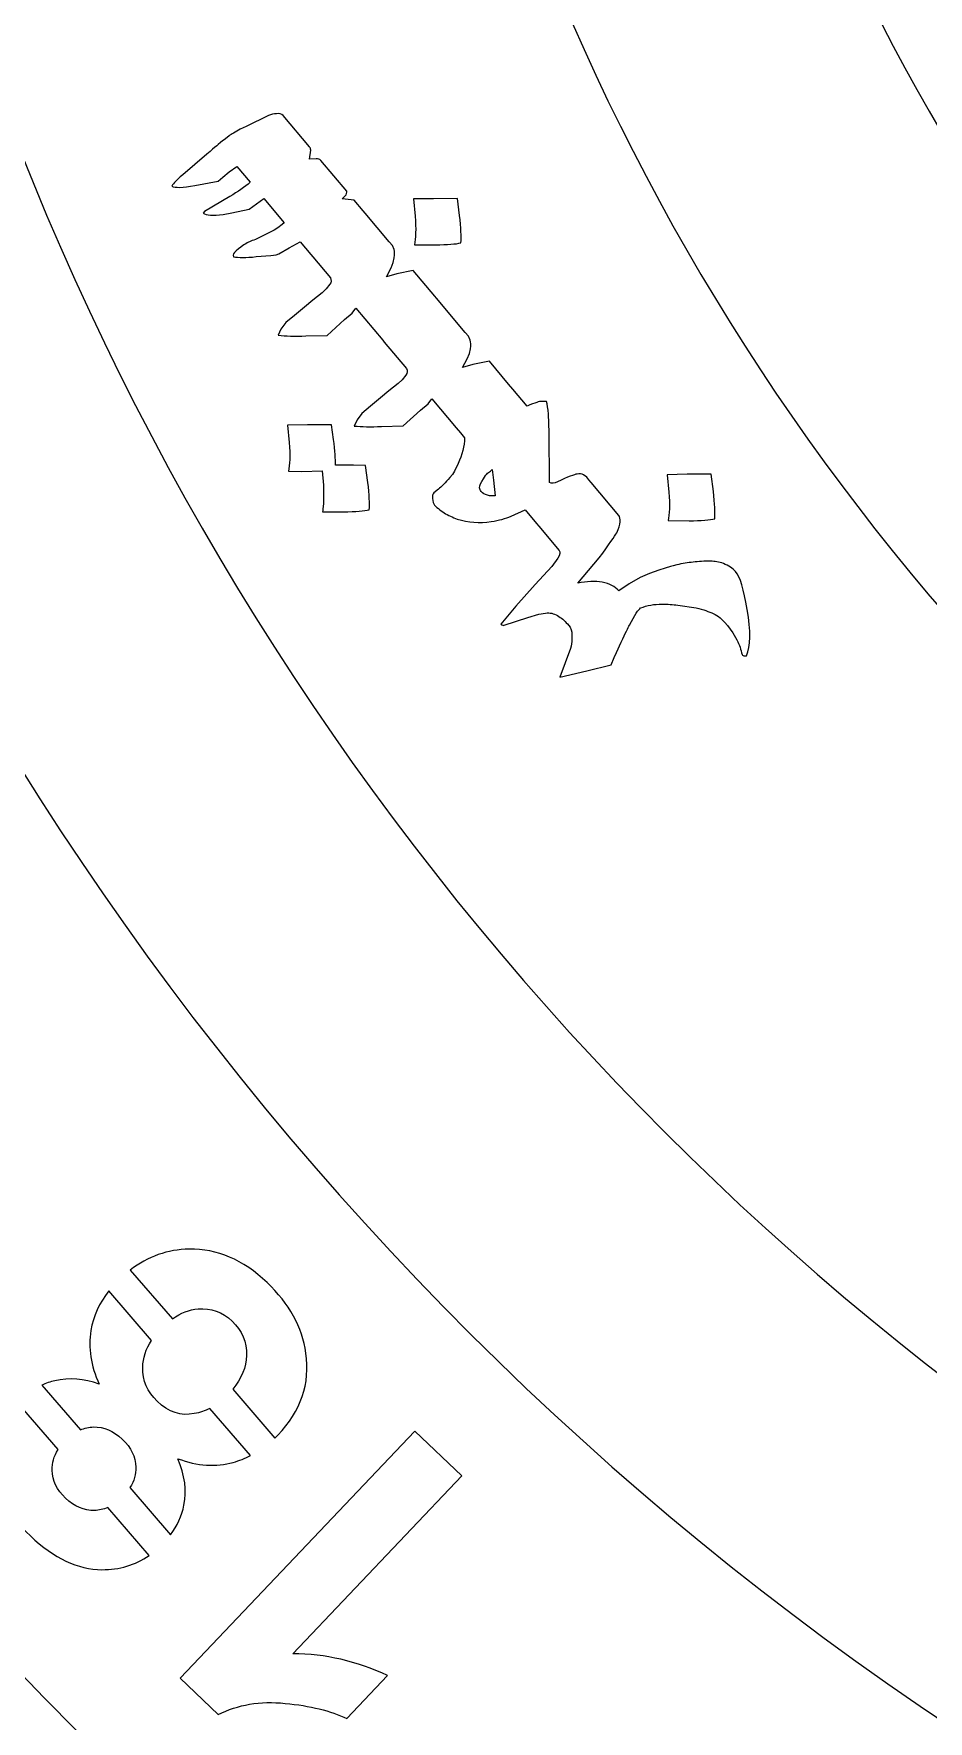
# Model space of a CAD drawing. Header units: millimetres. Extents: x -2159 to -1639, y -1602 to -453.
# Drawn here: x -1805.64 to -1784.03, y -948.27 to -907.5 of the extents above; entities that cross this region are included whole.
import ezdxf

# ---------------------------------------------------------------- set-up
doc = ezdxf.new("R2010")
doc.units = ezdxf.units.MM
doc.header["$MEASUREMENT"] = 0
doc.layers.add('Layer 1', color=7, linetype='Continuous')

msp = doc.modelspace()

# ---------------------------------------------------------------- linework, layer by layer
at = {"layer": 'Layer 1', "color": 250, "lineweight": 9}
for points, knots in [([(-1707.3702, -801.3175), (-1661.2961, -819.9329), (-1639.0364, -872.3735), (-1657.6515, -918.4475), (-1657.6515, -918.4475), (-1676.2666, -964.5215), (-1728.7073, -986.7814), (-1774.7816, -968.1663), (-1774.7816, -968.1663), (-1820.8557, -949.551), (-1843.1153, -897.1104), (-1824.5002, -851.0364), (-1824.5002, -851.0364), (-1805.8851, -804.9622), (-1753.4443, -782.7024), (-1707.3702, -801.3175)], [0, 0, 0, 0, 0.2, 0.2, 0.2, 0.2, 0.4, 0.4, 0.4, 0.4, 0.6, 0.6, 0.6, 0.6, 1, 1, 1, 1]), ([(-1712.4259, -813.8312), (-1673.2631, -829.6542), (-1654.3422, -874.2287), (-1670.1651, -913.3917), (-1670.1651, -913.3917), (-1685.988, -952.5545), (-1730.5627, -971.4753), (-1769.7257, -955.6525), (-1769.7257, -955.6525), (-1808.8886, -939.8299), (-1827.8095, -895.255), (-1811.9866, -856.0922), (-1811.9866, -856.0922), (-1796.1638, -816.9294), (-1751.5891, -798.0085), (-1712.4259, -813.8312)], [0, 0, 0, 0, 0.2, 0.2, 0.2, 0.2, 0.4, 0.4, 0.4, 0.4, 0.6, 0.6, 0.6, 0.6, 1, 1, 1, 1]), ([(-1741.0758, -815.0107), (-1702.5641, -815.0107), (-1671.3443, -846.2304), (-1671.3443, -884.742), (-1671.3443, -884.742), (-1671.3443, -923.2538), (-1702.5641, -954.4732), (-1741.0758, -954.4732), (-1741.0758, -954.4732), (-1779.5876, -954.4732), (-1810.8074, -923.2538), (-1810.8074, -884.742), (-1810.8074, -884.742), (-1810.8074, -846.2304), (-1779.5876, -815.0107), (-1741.0758, -815.0107)], [0, 0, 0, 0, 0.2, 0.2, 0.2, 0.2, 0.4, 0.4, 0.4, 0.4, 0.6, 0.6, 0.6, 0.6, 1, 1, 1, 1]), ([(-1741.0758, -828.5071), (-1710.018, -828.5071), (-1684.8408, -853.6844), (-1684.8408, -884.7422), (-1684.8408, -884.7422), (-1684.8408, -915.7998), (-1710.018, -940.9771), (-1741.0758, -940.9771), (-1741.0758, -940.9771), (-1772.1336, -940.9771), (-1797.3109, -915.7998), (-1797.3109, -884.7422), (-1797.3109, -884.7422), (-1797.3109, -853.6844), (-1772.1336, -828.5071), (-1741.0758, -828.5071)], [0, 0, 0, 0, 0.2, 0.2, 0.2, 0.2, 0.4, 0.4, 0.4, 0.4, 0.6, 0.6, 0.6, 0.6, 1, 1, 1, 1]), ([(-1741.0758, -835.2552), (-1713.745, -835.2552), (-1691.589, -857.4111), (-1691.589, -884.742), (-1691.589, -884.742), (-1691.589, -912.0728), (-1713.745, -934.2287), (-1741.0758, -934.2287), (-1741.0758, -934.2287), (-1768.4068, -934.2287), (-1790.5627, -912.0728), (-1790.5627, -884.742), (-1790.5627, -884.742), (-1790.5627, -857.4111), (-1768.4068, -835.2552), (-1741.0758, -835.2552)], [0, 0, 0, 0, 0.2, 0.2, 0.2, 0.2, 0.4, 0.4, 0.4, 0.4, 0.6, 0.6, 0.6, 0.6, 1, 1, 1, 1]), ([(-1801.1816, -910.1808), (-1801.0998, -910.1122), (-1801.0405, -910.0664), (-1801.0026, -910.0426), (-1801.0026, -910.0426), (-1801.0026, -910.0426), (-1800.9209, -909.974), (-1800.9209, -909.974), (-1800.9209, -909.974), (-1800.8905, -909.9486), (-1800.8551, -909.9268), (-1800.8133, -909.9076), (-1800.8133, -909.9076), (-1800.8133, -909.9076), (-1800.6488, -909.8095), (-1800.6488, -909.8095), (-1800.6488, -909.8095), (-1800.6488, -909.8095), (-1800.5101, -909.7469), (-1800.5101, -909.7469), (-1800.5101, -909.7469), (-1800.5101, -909.7469), (-1799.9652, -909.4828), (-1799.9652, -909.4828), (-1799.9652, -909.4828), (-1799.9041, -909.4534), (-1799.839, -909.4386), (-1799.7715, -909.4359), (-1799.7715, -909.4359), (-1799.706, -909.4286), (-1799.6531, -909.4441), (-1799.6099, -909.4814), (-1799.6099, -909.4814), (-1799.6099, -909.4814), (-1798.9765, -910.2362), (-1798.9765, -910.2362), (-1798.9765, -910.2362), (-1798.9589, -910.2572), (-1798.9491, -910.283), (-1798.9455, -910.3157), (-1798.9455, -910.3157), (-1798.9455, -910.3157), (-1798.9767, -910.5349), (-1798.9767, -910.5349), (-1798.9767, -910.5349), (-1798.9767, -910.5349), (-1798.8122, -910.5245), (-1798.8122, -910.5245), (-1798.8122, -910.5245), (-1798.7666, -910.5221), (-1798.7288, -910.5362), (-1798.7001, -910.5657), (-1798.7001, -910.5657), (-1798.7001, -910.5657), (-1798.0784, -911.3067), (-1798.0784, -911.3067), (-1798.0784, -911.3067), (-1798.0784, -911.3067), (-1798.0772, -911.3295), (-1798.0772, -911.3295), (-1798.0772, -911.3295), (-1798.0772, -911.3295), (-1798.0884, -911.3968), (-1798.0884, -911.3968), (-1798.0884, -911.3968), (-1798.0884, -911.3968), (-1798.1835, -911.4944), (-1798.1835, -911.4944), (-1798.1835, -911.4944), (-1798.1835, -911.4944), (-1797.897, -911.5228), (-1797.897, -911.5228), (-1797.897, -911.5228), (-1797.897, -911.5228), (-1797.6792, -911.7822), (-1797.6792, -911.7822), (-1797.6792, -911.7822), (-1797.6792, -911.7822), (-1797.6321, -911.8382), (-1797.6321, -911.8382), (-1797.6321, -911.8382), (-1797.6321, -911.8382), (-1797.0515, -912.5301), (-1797.0515, -912.5301), (-1797.0515, -912.5301), (-1797.0515, -912.5301), (-1796.9752, -912.6212), (-1796.9752, -912.6212), (-1796.9752, -912.6212), (-1796.9752, -912.6212), (-1796.9326, -912.7147), (-1796.9326, -912.7147), (-1796.9326, -912.7147), (-1796.9185, -912.7648), (-1796.918, -912.8319), (-1796.9308, -912.9185), (-1796.9308, -912.9185), (-1796.9308, -912.9185), (-1796.9582, -913.033), (-1796.9582, -913.033), (-1796.9582, -913.033), (-1796.9582, -913.033), (-1797.005, -913.1599), (-1797.005, -913.1599), (-1797.005, -913.1599), (-1797.005, -913.1599), (-1797.1182, -913.3764), (-1797.1182, -913.3764), (-1797.1182, -913.3764), (-1797.1182, -913.3764), (-1796.8675, -913.3073), (-1796.8675, -913.3073), (-1796.8675, -913.3073), (-1796.8675, -913.3073), (-1796.4693, -913.2241), (-1796.4693, -913.2241), (-1796.4693, -913.2241), (-1796.4693, -913.2241), (-1795.9467, -913.8471), (-1795.9467, -913.8471), (-1795.9467, -913.8471), (-1795.9467, -913.8471), (-1795.9084, -913.8926), (-1795.9084, -913.8926), (-1795.9084, -913.8926), (-1795.9084, -913.8926), (-1795.2132, -914.7212), (-1795.2132, -914.7212), (-1795.2132, -914.7212), (-1795.2132, -914.7212), (-1795.1357, -914.8133), (-1795.1357, -914.8133), (-1795.1357, -914.8133), (-1795.1357, -914.8133), (-1795.0911, -914.9093), (-1795.0911, -914.9093), (-1795.0911, -914.9093), (-1795.077, -914.9592), (-1795.0755, -915.0276), (-1795.0875, -915.1154), (-1795.0875, -915.1154), (-1795.0875, -915.1154), (-1795.1139, -915.231), (-1795.1139, -915.231), (-1795.1139, -915.231), (-1795.1139, -915.231), (-1795.1636, -915.3544), (-1795.1636, -915.3544), (-1795.1636, -915.3544), (-1795.1636, -915.3544), (-1795.2798, -915.5673), (-1795.2798, -915.5673), (-1795.2798, -915.5673), (-1795.2798, -915.5673), (-1795.0289, -915.4984), (-1795.0289, -915.4984), (-1795.0289, -915.4984), (-1795.0289, -915.4984), (-1794.6289, -915.4175), (-1794.6289, -915.4175), (-1794.6289, -915.4175), (-1794.6289, -915.4175), (-1794.168, -915.9665), (-1794.168, -915.9665), (-1794.168, -915.9665), (-1794.168, -915.9665), (-1794.0641, -916.0906), (-1794.0641, -916.0906), (-1794.0641, -916.0906), (-1794.0641, -916.0906), (-1793.7199, -916.5007), (-1793.7199, -916.5007), (-1793.7199, -916.5007), (-1793.6273, -916.4568), (-1793.5479, -916.428), (-1793.4828, -916.4131), (-1793.4828, -916.4131), (-1793.4377, -916.3934), (-1793.4011, -916.3846), (-1793.3765, -916.3877), (-1793.3765, -916.3877), (-1793.3765, -916.3877), (-1793.2522, -916.389), (-1793.2522, -916.389), (-1793.2522, -916.389), (-1793.2301, -916.4581), (-1793.2129, -916.5592), (-1793.2041, -916.693), (-1793.2041, -916.693), (-1793.2041, -916.693), (-1793.1855, -917.1376), (-1793.1855, -917.1376), (-1793.1855, -917.1376), (-1793.1855, -917.1376), (-1793.1764, -918.3445), (-1793.1764, -918.3445), (-1793.1764, -918.3445), (-1793.1281, -918.3736), (-1793.066, -918.3693), (-1792.9868, -918.3306), (-1792.9868, -918.3306), (-1792.7328, -918.2113), (-1792.5746, -918.1481), (-1792.5133, -918.1406), (-1792.5133, -918.1406), (-1792.4498, -918.1331), (-1792.3972, -918.1386), (-1792.3544, -918.1566), (-1792.3544, -918.1566), (-1792.3544, -918.1566), (-1792.2777, -918.2196), (-1792.2777, -918.2196), (-1792.2777, -918.2196), (-1792.2777, -918.2196), (-1792.2287, -918.278), (-1792.2287, -918.278), (-1792.2287, -918.278), (-1792.2287, -918.278), (-1792.1737, -918.3435), (-1792.1737, -918.3435), (-1792.1737, -918.3435), (-1792.1737, -918.3435), (-1791.505, -919.1403), (-1791.505, -919.1403), (-1791.505, -919.1403), (-1791.4472, -919.2093), (-1791.4624, -919.3476), (-1791.5512, -919.5576), (-1791.5512, -919.5576), (-1791.5986, -919.6411), (-1791.7396, -919.843), (-1791.9745, -920.1635), (-1791.9745, -920.1635), (-1791.9745, -920.1635), (-1792.4971, -920.7772), (-1792.4971, -920.7772), (-1792.4971, -920.7772), (-1792.2756, -920.7328), (-1792.0777, -920.7241), (-1791.9029, -920.7545), (-1791.9029, -920.7545), (-1791.728, -920.7849), (-1791.5955, -920.8551), (-1791.5033, -920.9649), (-1791.5033, -920.9649), (-1791.5033, -920.9649), (-1791.2555, -920.7928), (-1791.2555, -920.7928), (-1791.2555, -920.7928), (-1791.2555, -920.7928), (-1790.9886, -920.6386), (-1790.9886, -920.6386), (-1790.9886, -920.6386), (-1790.9886, -920.6386), (-1790.7638, -920.5435), (-1790.7638, -920.5435), (-1790.7638, -920.5435), (-1790.7638, -920.5435), (-1790.5382, -920.4635), (-1790.5382, -920.4635), (-1790.5382, -920.4635), (-1790.4689, -920.4415), (-1790.4008, -920.4183), (-1790.3318, -920.3962), (-1790.3318, -920.3962), (-1790.3084, -920.3883), (-1790.2308, -920.367), (-1790.1001, -920.3353), (-1790.1001, -920.3353), (-1789.9686, -920.3045), (-1789.8389, -920.2813), (-1789.7091, -920.2699), (-1789.7091, -920.2699), (-1789.5753, -920.2512), (-1789.4351, -920.245), (-1789.2882, -920.2493), (-1789.2882, -920.2493), (-1789.186, -920.2452), (-1789.0827, -920.2638), (-1788.9779, -920.3034), (-1788.9779, -920.3034), (-1788.849, -920.3524), (-1788.7495, -920.4165), (-1788.681, -920.4982), (-1788.681, -920.4982), (-1788.5751, -920.6246), (-1788.4814, -920.9282), (-1788.4002, -921.4117), (-1788.4002, -921.4117), (-1788.314, -921.9346), (-1788.3196, -922.3078), (-1788.4181, -922.5298), (-1788.4181, -922.5298), (-1788.4181, -922.5298), (-1788.4624, -922.5314), (-1788.4624, -922.5314), (-1788.4624, -922.5314), (-1788.4872, -922.5303), (-1788.5092, -922.5208), (-1788.5272, -922.504), (-1788.5272, -922.504), (-1788.5502, -922.384), (-1788.5919, -922.2656), (-1788.6508, -922.1477), (-1788.6508, -922.1477), (-1788.6508, -922.1477), (-1788.7476, -921.978), (-1788.7476, -921.978), (-1788.7476, -921.978), (-1788.7476, -921.978), (-1788.8783, -921.8009), (-1788.8783, -921.8009), (-1788.8783, -921.8009), (-1788.8783, -921.8009), (-1788.9445, -921.7291), (-1788.9445, -921.7291), (-1788.9445, -921.7291), (-1788.9445, -921.7291), (-1789.056, -921.6176), (-1789.056, -921.6176), (-1789.056, -921.6176), (-1789.1081, -921.5697), (-1789.1624, -921.5335), (-1789.2209, -921.5109), (-1789.2209, -921.5109), (-1789.3196, -921.4623), (-1789.4588, -921.4176), (-1789.6369, -921.3762), (-1789.6369, -921.3762), (-1789.6369, -921.3762), (-1790.0801, -921.306), (-1790.0801, -921.306), (-1790.0801, -921.306), (-1790.1936, -921.2916), (-1790.3217, -921.2837), (-1790.4624, -921.2822), (-1790.4624, -921.2822), (-1790.6488, -921.2834), (-1790.8204, -921.3138), (-1790.9785, -921.3768), (-1790.9785, -921.3768), (-1791.03, -921.4081), (-1791.1178, -921.5455), (-1791.243, -921.7899), (-1791.243, -921.7899), (-1791.2794, -921.8442), (-1791.3465, -921.9823), (-1791.4437, -922.2033), (-1791.4437, -922.2033), (-1791.4437, -922.2033), (-1791.56, -922.4542), (-1791.56, -922.4542), (-1791.56, -922.4542), (-1791.56, -922.4542), (-1791.6149, -922.576), (-1791.6149, -922.576), (-1791.6149, -922.576), (-1791.6149, -922.576), (-1791.6873, -922.7462), (-1791.6873, -922.7462), (-1791.6873, -922.7462), (-1791.6873, -922.7462), (-1792.2743, -922.8962), (-1792.2743, -922.8962), (-1792.2743, -922.8962), (-1792.2743, -922.8962), (-1792.9256, -923.0503), (-1792.9256, -923.0503), (-1792.9256, -923.0503), (-1792.9256, -923.0503), (-1792.6718, -922.3536), (-1792.6718, -922.3536), (-1792.6718, -922.3536), (-1792.6306, -922.2036), (-1792.6238, -922.0525), (-1792.6509, -921.904), (-1792.6509, -921.904), (-1792.6509, -921.904), (-1792.6828, -921.8373), (-1792.6828, -921.8373), (-1792.6828, -921.8373), (-1792.6828, -921.8373), (-1792.7457, -921.7625), (-1792.7457, -921.7625), (-1792.7457, -921.7625), (-1792.8142, -921.6807), (-1792.895, -921.613), (-1792.9845, -921.5607), (-1792.9845, -921.5607), (-1793.0753, -921.5073), (-1793.171, -921.4882), (-1793.2738, -921.4986), (-1793.2738, -921.4986), (-1793.2738, -921.4986), (-1793.4335, -921.529), (-1793.4335, -921.529), (-1793.4335, -921.529), (-1793.4335, -921.529), (-1793.7043, -921.605), (-1793.7043, -921.605), (-1793.7043, -921.605), (-1793.7043, -921.605), (-1794.2731, -921.7956), (-1794.2731, -921.7956), (-1794.2731, -921.7956), (-1794.293, -921.8003), (-1794.3192, -921.7905), (-1794.356, -921.7657), (-1794.356, -921.7657), (-1794.356, -921.7657), (-1793.9898, -921.331), (-1793.9898, -921.331), (-1793.9898, -921.331), (-1793.9898, -921.331), (-1793.5232, -920.8098), (-1793.5232, -920.8098), (-1793.5232, -920.8098), (-1793.5232, -920.8098), (-1793.1255, -920.3726), (-1793.1255, -920.3726), (-1793.1255, -920.3726), (-1793.1255, -920.3726), (-1792.9738, -920.1737), (-1792.9738, -920.1737), (-1792.9738, -920.1737), (-1792.9219, -920.0883), (-1792.912, -920.0263), (-1792.9455, -919.9866), (-1792.9455, -919.9866), (-1792.9455, -919.9866), (-1793.4357, -919.4024), (-1793.4357, -919.4024), (-1793.4357, -919.4024), (-1793.4357, -919.4024), (-1793.4907, -919.337), (-1793.4907, -919.337), (-1793.4907, -919.337), (-1793.4907, -919.337), (-1793.7691, -919.005), (-1793.7691, -919.005), (-1793.7691, -919.005), (-1793.7691, -919.005), (-1794.1076, -919.1617), (-1794.1076, -919.1617), (-1794.1076, -919.1617), (-1794.2402, -919.2171), (-1794.3998, -919.2596), (-1794.5876, -919.2896), (-1794.5876, -919.2896), (-1794.8694, -919.3311), (-1795.1429, -919.3115), (-1795.4052, -919.229), (-1795.4052, -919.229), (-1795.5219, -919.1874), (-1795.6287, -919.1359), (-1795.7244, -919.0765), (-1795.7244, -919.0765), (-1795.7244, -919.0765), (-1795.8251, -919.0039), (-1795.8251, -919.0039), (-1795.8251, -919.0039), (-1795.8794, -918.9677), (-1795.9226, -918.9303), (-1795.955, -918.8918), (-1795.955, -918.8918), (-1795.9863, -918.8544), (-1796.0024, -918.8021), (-1796.0051, -918.7348), (-1796.0051, -918.7348), (-1796.0125, -918.6714), (-1796.0019, -918.6247), (-1795.9714, -918.5947), (-1795.9714, -918.5947), (-1795.9714, -918.5947), (-1795.8631, -918.5102), (-1795.8631, -918.5102), (-1795.8631, -918.5102), (-1795.7883, -918.4473), (-1795.6945, -918.3527), (-1795.5847, -918.2247), (-1795.5847, -918.2247), (-1795.5847, -918.2247), (-1795.5219, -918.148), (-1795.5219, -918.148), (-1795.5219, -918.148), (-1795.5219, -918.148), (-1795.4736, -918.0677), (-1795.4736, -918.0677), (-1795.4736, -918.0677), (-1795.4736, -918.0677), (-1795.3854, -917.8881), (-1795.3854, -917.8881), (-1795.3854, -917.8881), (-1795.2856, -917.675), (-1795.2338, -917.4683), (-1795.229, -917.2652), (-1795.229, -917.2652), (-1795.229, -917.2652), (-1795.3262, -917.1495), (-1795.3262, -917.1495), (-1795.3262, -917.1495), (-1795.3262, -917.1495), (-1795.43, -917.0256), (-1795.43, -917.0256), (-1795.43, -917.0256), (-1795.43, -917.0256), (-1796.0174, -916.3257), (-1796.0174, -916.3257), (-1796.0174, -916.3257), (-1796.0174, -916.3257), (-1796.1101, -916.4453), (-1796.1101, -916.4453), (-1796.1101, -916.4453), (-1796.1101, -916.4453), (-1796.2913, -916.5974), (-1796.2913, -916.5974), (-1796.2913, -916.5974), (-1796.2913, -916.5974), (-1796.7166, -916.978), (-1796.7166, -916.978), (-1796.7166, -916.978), (-1796.7166, -916.978), (-1797.2343, -916.9924), (-1797.2343, -916.9924), (-1797.2343, -916.9924), (-1797.4973, -917.0039), (-1797.7178, -916.9998), (-1797.8959, -916.9819), (-1797.8959, -916.9819), (-1797.8959, -916.9819), (-1797.8277, -916.8332), (-1797.8277, -916.8332), (-1797.8277, -916.8332), (-1797.8277, -916.8332), (-1797.7103, -916.6768), (-1797.7103, -916.6768), (-1797.7103, -916.6768), (-1797.7103, -916.6768), (-1797.5044, -916.5041), (-1797.5044, -916.5041), (-1797.5044, -916.5041), (-1797.5044, -916.5041), (-1797.2579, -916.2974), (-1797.2579, -916.2974), (-1797.2579, -916.2974), (-1797.2579, -916.2974), (-1797.0569, -916.1286), (-1797.0569, -916.1286), (-1797.0569, -916.1286), (-1797.0569, -916.1286), (-1796.8361, -915.9552), (-1796.8361, -915.9552), (-1796.8361, -915.9552), (-1796.8361, -915.9552), (-1796.739, -915.8619), (-1796.739, -915.8619), (-1796.739, -915.8619), (-1796.739, -915.8619), (-1796.6459, -915.7499), (-1796.6459, -915.7499), (-1796.6459, -915.7499), (-1796.6097, -915.6956), (-1796.6052, -915.6442), (-1796.6321, -915.593), (-1796.6321, -915.593), (-1796.6321, -915.593), (-1797.1704, -914.9514), (-1797.1704, -914.9514), (-1797.1704, -914.9514), (-1797.1704, -914.9514), (-1797.2086, -914.906), (-1797.2086, -914.906), (-1797.2086, -914.906), (-1797.2086, -914.906), (-1797.8539, -914.137), (-1797.8539, -914.137), (-1797.8539, -914.137), (-1797.8539, -914.137), (-1797.9473, -914.2532), (-1797.9473, -914.2532), (-1797.9473, -914.2532), (-1797.9473, -914.2532), (-1798.1285, -914.4053), (-1798.1285, -914.4053), (-1798.1285, -914.4053), (-1798.1285, -914.4053), (-1798.5479, -914.793), (-1798.5479, -914.793), (-1798.5479, -914.793), (-1798.5479, -914.793), (-1799.0686, -914.8038), (-1799.0686, -914.8038), (-1799.0686, -914.8038), (-1799.3314, -914.8133), (-1799.5529, -914.808), (-1799.7321, -914.7892), (-1799.7321, -914.7892), (-1799.7321, -914.7892), (-1799.6651, -914.6413), (-1799.6651, -914.6413), (-1799.6651, -914.6413), (-1799.6651, -914.6413), (-1799.5462, -914.4839), (-1799.5462, -914.4839), (-1799.5462, -914.4839), (-1799.5462, -914.4839), (-1799.3418, -914.3122), (-1799.3418, -914.3122), (-1799.3418, -914.3122), (-1799.3418, -914.3122), (-1799.0964, -914.1063), (-1799.0964, -914.1063), (-1799.0964, -914.1063), (-1799.0964, -914.1063), (-1798.8943, -913.9368), (-1798.8943, -913.9368), (-1798.8943, -913.9368), (-1798.8943, -913.9368), (-1798.6732, -913.7632), (-1798.6732, -913.7632), (-1798.6732, -913.7632), (-1798.6732, -913.7632), (-1798.5776, -913.6709), (-1798.5776, -913.6709), (-1798.5776, -913.6709), (-1798.5776, -913.6709), (-1798.4853, -913.5578), (-1798.4853, -913.5578), (-1798.4853, -913.5578), (-1798.4482, -913.5047), (-1798.4446, -913.452), (-1798.4716, -913.4009), (-1798.4716, -913.4009), (-1798.4716, -913.4009), (-1798.8943, -912.8973), (-1798.8943, -912.8973), (-1798.8943, -912.8973), (-1798.8943, -912.8973), (-1798.9413, -912.8411), (-1798.9413, -912.8411), (-1798.9413, -912.8411), (-1798.9413, -912.8411), (-1799.2041, -912.5279), (-1799.2041, -912.5279), (-1799.2041, -912.5279), (-1799.2041, -912.5279), (-1799.4704, -912.6759), (-1799.4704, -912.6759), (-1799.4704, -912.6759), (-1799.4704, -912.6759), (-1799.7148, -912.8211), (-1799.7148, -912.8211), (-1799.7148, -912.8211), (-1799.7148, -912.8211), (-1799.7829, -912.8444), (-1799.7829, -912.8444), (-1799.7829, -912.8444), (-1799.7829, -912.8444), (-1799.9107, -912.8581), (-1799.9107, -912.8581), (-1799.9107, -912.8581), (-1799.9107, -912.8581), (-1800.2686, -912.8897), (-1800.2686, -912.8897), (-1800.2686, -912.8897), (-1800.5123, -912.9148), (-1800.6931, -912.9153), (-1800.8145, -912.8916), (-1800.8145, -912.8916), (-1800.8289, -912.8459), (-1800.8076, -912.8002), (-1800.7503, -912.7521), (-1800.7503, -912.7521), (-1800.6638, -912.6796), (-1800.5965, -912.6271), (-1800.5473, -912.5977), (-1800.5473, -912.5977), (-1800.4981, -912.5684), (-1800.4561, -912.5452), (-1800.4222, -912.5285), (-1800.4222, -912.5285), (-1800.3871, -912.5111), (-1800.3422, -912.4933), (-1800.2834, -912.4758), (-1800.2834, -912.4758), (-1800.2834, -912.4758), (-1799.8284, -912.2514), (-1799.8284, -912.2514), (-1799.8284, -912.2514), (-1799.8284, -912.2514), (-1799.7378, -912.1932), (-1799.7378, -912.1932), (-1799.7378, -912.1932), (-1799.7378, -912.1932), (-1799.6356, -912.1134), (-1799.6356, -912.1134), (-1799.6356, -912.1134), (-1799.6356, -912.1134), (-1799.5894, -912.0688), (-1799.5894, -912.0688), (-1799.5894, -912.0688), (-1799.5894, -912.0688), (-1800.0777, -911.4869), (-1800.0777, -911.4869), (-1800.0777, -911.4869), (-1800.0777, -911.4869), (-1800.4337, -911.7436), (-1800.4337, -911.7436), (-1800.4337, -911.7436), (-1800.4337, -911.7436), (-1800.8519, -911.8336), (-1800.8519, -911.8336), (-1800.8519, -911.8336), (-1800.8519, -911.8336), (-1801.0587, -911.8721), (-1801.0587, -911.8721), (-1801.0587, -911.8721), (-1801.3087, -911.9064), (-1801.47, -911.8945), (-1801.5428, -911.8361), (-1801.5428, -911.8361), (-1801.5428, -911.8361), (-1801.5114, -911.7976), (-1801.5114, -911.7976), (-1801.5114, -911.7976), (-1801.5114, -911.7976), (-1800.9005, -911.4365), (-1800.9005, -911.4365), (-1800.9005, -911.4365), (-1800.7073, -911.3202), (-1800.5424, -911.2058), (-1800.4081, -911.093), (-1800.4081, -911.093), (-1800.4081, -911.093), (-1800.7298, -910.7097), (-1800.7298, -910.7097), (-1800.7298, -910.7097), (-1800.7298, -910.7097), (-1800.9145, -910.8408), (-1800.9145, -910.8408), (-1800.9145, -910.8408), (-1800.9145, -910.8408), (-1801.0675, -910.9694), (-1801.0675, -910.9694), (-1801.0675, -910.9694), (-1801.0675, -910.9694), (-1801.1809, -911.0645), (-1801.1809, -911.0645), (-1801.1809, -911.0645), (-1801.1809, -911.0645), (-1801.7469, -911.173), (-1801.7469, -911.173), (-1801.7469, -911.173), (-1802.0417, -911.2251), (-1802.2271, -911.2294), (-1802.3023, -911.185), (-1802.3023, -911.185), (-1802.3012, -911.172), (-1802.2781, -911.1427), (-1802.2349, -911.0946), (-1802.2349, -911.0946), (-1802.1917, -911.0464), (-1802.1256, -910.985), (-1802.0369, -910.9105), (-1802.0369, -910.9105), (-1802.0369, -910.9105), (-1801.4549, -910.4103), (-1801.4549, -910.4103), (-1801.4549, -910.4103), (-1801.4549, -910.4103), (-1801.3801, -910.3474), (-1801.3801, -910.3474), (-1801.3801, -910.3474), (-1801.3801, -910.3474), (-1801.3171, -910.2946), (-1801.3171, -910.2946), (-1801.3171, -910.2946), (-1801.3171, -910.2946), (-1801.268, -910.2532), (-1801.268, -910.2532), (-1801.268, -910.2532), (-1801.268, -910.2532), (-1801.2189, -910.2122), (-1801.2189, -910.2122), (-1801.2189, -910.2122), (-1801.2189, -910.2122), (-1801.1816, -910.1808), (-1801.1816, -910.1808)], [0, 0, 0, 0, 0.0050505, 0.0050505, 0.0050505, 0.0050505, 0.010101, 0.010101, 0.010101, 0.010101, 0.0151515, 0.0151515, 0.0151515, 0.0151515, 0.020202, 0.020202, 0.020202, 0.020202, 0.0252525, 0.0252525, 0.0252525, 0.0252525, 0.030303, 0.030303, 0.030303, 0.030303, 0.0353535, 0.0353535, 0.0353535, 0.0353535, 0.040404, 0.040404, 0.040404, 0.040404, 0.0454545, 0.0454545, 0.0454545, 0.0454545, 0.0505051, 0.0505051, 0.0505051, 0.0505051, 0.0555556, 0.0555556, 0.0555556, 0.0555556, 0.0606061, 0.0606061, 0.0606061, 0.0606061, 0.0656566, 0.0656566, 0.0656566, 0.0656566, 0.0707071, 0.0707071, 0.0707071, 0.0707071, 0.0757576, 0.0757576, 0.0757576, 0.0757576, 0.0808081, 0.0808081, 0.0808081, 0.0808081, 0.0858586, 0.0858586, 0.0858586, 0.0858586, 0.0909091, 0.0909091, 0.0909091, 0.0909091, 0.0959596, 0.0959596, 0.0959596, 0.0959596, 0.1010101, 0.1010101, 0.1010101, 0.1010101, 0.1060606, 0.1060606, 0.1060606, 0.1060606, 0.1111111, 0.1111111, 0.1111111, 0.1111111, 0.1161616, 0.1161616, 0.1161616, 0.1161616, 0.1212121, 0.1212121, 0.1212121, 0.1212121, 0.1262626, 0.1262626, 0.1262626, 0.1262626, 0.1313131, 0.1313131, 0.1313131, 0.1313131, 0.1363636, 0.1363636, 0.1363636, 0.1363636, 0.1414141, 0.1414141, 0.1414141, 0.1414141, 0.1464646, 0.1464646, 0.1464646, 0.1464646, 0.1515152, 0.1515152, 0.1515152, 0.1515152, 0.1565657, 0.1565657, 0.1565657, 0.1565657, 0.1616162, 0.1616162, 0.1616162, 0.1616162, 0.1666667, 0.1666667, 0.1666667, 0.1666667, 0.1717172, 0.1717172, 0.1717172, 0.1717172, 0.1767677, 0.1767677, 0.1767677, 0.1767677, 0.1818182, 0.1818182, 0.1818182, 0.1818182, 0.1868687, 0.1868687, 0.1868687, 0.1868687, 0.1919192, 0.1919192, 0.1919192, 0.1919192, 0.1969697, 0.1969697, 0.1969697, 0.1969697, 0.2020202, 0.2020202, 0.2020202, 0.2020202, 0.2070707, 0.2070707, 0.2070707, 0.2070707, 0.2121212, 0.2121212, 0.2121212, 0.2121212, 0.2171717, 0.2171717, 0.2171717, 0.2171717, 0.2222222, 0.2222222, 0.2222222, 0.2222222, 0.2272727, 0.2272727, 0.2272727, 0.2272727, 0.2323232, 0.2323232, 0.2323232, 0.2323232, 0.2373737, 0.2373737, 0.2373737, 0.2373737, 0.2424242, 0.2424242, 0.2424242, 0.2424242, 0.2474747, 0.2474747, 0.2474747, 0.2474747, 0.2525253, 0.2525253, 0.2525253, 0.2525253, 0.2575758, 0.2575758, 0.2575758, 0.2575758, 0.2626263, 0.2626263, 0.2626263, 0.2626263, 0.2676768, 0.2676768, 0.2676768, 0.2676768, 0.2727273, 0.2727273, 0.2727273, 0.2727273, 0.2777778, 0.2777778, 0.2777778, 0.2777778, 0.2828283, 0.2828283, 0.2828283, 0.2828283, 0.2878788, 0.2878788, 0.2878788, 0.2878788, 0.2929293, 0.2929293, 0.2929293, 0.2929293, 0.2979798, 0.2979798, 0.2979798, 0.2979798, 0.3030303, 0.3030303, 0.3030303, 0.3030303, 0.3080808, 0.3080808, 0.3080808, 0.3080808, 0.3131313, 0.3131313, 0.3131313, 0.3131313, 0.3181818, 0.3181818, 0.3181818, 0.3181818, 0.3232323, 0.3232323, 0.3232323, 0.3232323, 0.3282828, 0.3282828, 0.3282828, 0.3282828, 0.3333333, 0.3333333, 0.3333333, 0.3333333, 0.3383838, 0.3383838, 0.3383838, 0.3383838, 0.3434343, 0.3434343, 0.3434343, 0.3434343, 0.3484848, 0.3484848, 0.3484848, 0.3484848, 0.3535354, 0.3535354, 0.3535354, 0.3535354, 0.3585859, 0.3585859, 0.3585859, 0.3585859, 0.3636364, 0.3636364, 0.3636364, 0.3636364, 0.3686869, 0.3686869, 0.3686869, 0.3686869, 0.3737374, 0.3737374, 0.3737374, 0.3737374, 0.3787879, 0.3787879, 0.3787879, 0.3787879, 0.3838384, 0.3838384, 0.3838384, 0.3838384, 0.3888889, 0.3888889, 0.3888889, 0.3888889, 0.3939394, 0.3939394, 0.3939394, 0.3939394, 0.3989899, 0.3989899, 0.3989899, 0.3989899, 0.4040404, 0.4040404, 0.4040404, 0.4040404, 0.4090909, 0.4090909, 0.4090909, 0.4090909, 0.4141414, 0.4141414, 0.4141414, 0.4141414, 0.4191919, 0.4191919, 0.4191919, 0.4191919, 0.4242424, 0.4242424, 0.4242424, 0.4242424, 0.4292929, 0.4292929, 0.4292929, 0.4292929, 0.4343434, 0.4343434, 0.4343434, 0.4343434, 0.4393939, 0.4393939, 0.4393939, 0.4393939, 0.4444444, 0.4444444, 0.4444444, 0.4444444, 0.4494949, 0.4494949, 0.4494949, 0.4494949, 0.4545455, 0.4545455, 0.4545455, 0.4545455, 0.459596, 0.459596, 0.459596, 0.459596, 0.4646465, 0.4646465, 0.4646465, 0.4646465, 0.469697, 0.469697, 0.469697, 0.469697, 0.4747475, 0.4747475, 0.4747475, 0.4747475, 0.479798, 0.479798, 0.479798, 0.479798, 0.4848485, 0.4848485, 0.4848485, 0.4848485, 0.489899, 0.489899, 0.489899, 0.489899, 0.4949495, 0.4949495, 0.4949495, 0.4949495, 0.5, 0.5, 0.5, 0.5, 0.5050505, 0.5050505, 0.5050505, 0.5050505, 0.510101, 0.510101, 0.510101, 0.510101, 0.5151515, 0.5151515, 0.5151515, 0.5151515, 0.520202, 0.520202, 0.520202, 0.520202, 0.5252525, 0.5252525, 0.5252525, 0.5252525, 0.530303, 0.530303, 0.530303, 0.530303, 0.5353535, 0.5353535, 0.5353535, 0.5353535, 0.540404, 0.540404, 0.540404, 0.540404, 0.5454545, 0.5454545, 0.5454545, 0.5454545, 0.5505051, 0.5505051, 0.5505051, 0.5505051, 0.5555556, 0.5555556, 0.5555556, 0.5555556, 0.5606061, 0.5606061, 0.5606061, 0.5606061, 0.5656566, 0.5656566, 0.5656566, 0.5656566, 0.5707071, 0.5707071, 0.5707071, 0.5707071, 0.5757576, 0.5757576, 0.5757576, 0.5757576, 0.5808081, 0.5808081, 0.5808081, 0.5808081, 0.5858586, 0.5858586, 0.5858586, 0.5858586, 0.5909091, 0.5909091, 0.5909091, 0.5909091, 0.5959596, 0.5959596, 0.5959596, 0.5959596, 0.6010101, 0.6010101, 0.6010101, 0.6010101, 0.6060606, 0.6060606, 0.6060606, 0.6060606, 0.6111111, 0.6111111, 0.6111111, 0.6111111, 0.6161616, 0.6161616, 0.6161616, 0.6161616, 0.6212121, 0.6212121, 0.6212121, 0.6212121, 0.6262626, 0.6262626, 0.6262626, 0.6262626, 0.6313131, 0.6313131, 0.6313131, 0.6313131, 0.6363636, 0.6363636, 0.6363636, 0.6363636, 0.6414141, 0.6414141, 0.6414141, 0.6414141, 0.6464646, 0.6464646, 0.6464646, 0.6464646, 0.6515152, 0.6515152, 0.6515152, 0.6515152, 0.6565657, 0.6565657, 0.6565657, 0.6565657, 0.6616162, 0.6616162, 0.6616162, 0.6616162, 0.6666667, 0.6666667, 0.6666667, 0.6666667, 0.6717172, 0.6717172, 0.6717172, 0.6717172, 0.6767677, 0.6767677, 0.6767677, 0.6767677, 0.6818182, 0.6818182, 0.6818182, 0.6818182, 0.6868687, 0.6868687, 0.6868687, 0.6868687, 0.6919192, 0.6919192, 0.6919192, 0.6919192, 0.6969697, 0.6969697, 0.6969697, 0.6969697, 0.7020202, 0.7020202, 0.7020202, 0.7020202, 0.7070707, 0.7070707, 0.7070707, 0.7070707, 0.7121212, 0.7121212, 0.7121212, 0.7121212, 0.7171717, 0.7171717, 0.7171717, 0.7171717, 0.7222222, 0.7222222, 0.7222222, 0.7222222, 0.7272727, 0.7272727, 0.7272727, 0.7272727, 0.7323232, 0.7323232, 0.7323232, 0.7323232, 0.7373737, 0.7373737, 0.7373737, 0.7373737, 0.7424242, 0.7424242, 0.7424242, 0.7424242, 0.7474747, 0.7474747, 0.7474747, 0.7474747, 0.7525253, 0.7525253, 0.7525253, 0.7525253, 0.7575758, 0.7575758, 0.7575758, 0.7575758, 0.7626263, 0.7626263, 0.7626263, 0.7626263, 0.7676768, 0.7676768, 0.7676768, 0.7676768, 0.7727273, 0.7727273, 0.7727273, 0.7727273, 0.7777778, 0.7777778, 0.7777778, 0.7777778, 0.7828283, 0.7828283, 0.7828283, 0.7828283, 0.7878788, 0.7878788, 0.7878788, 0.7878788, 0.7929293, 0.7929293, 0.7929293, 0.7929293, 0.7979798, 0.7979798, 0.7979798, 0.7979798, 0.8030303, 0.8030303, 0.8030303, 0.8030303, 0.8080808, 0.8080808, 0.8080808, 0.8080808, 0.8131313, 0.8131313, 0.8131313, 0.8131313, 0.8181818, 0.8181818, 0.8181818, 0.8181818, 0.8232323, 0.8232323, 0.8232323, 0.8232323, 0.8282828, 0.8282828, 0.8282828, 0.8282828, 0.8333333, 0.8333333, 0.8333333, 0.8333333, 0.8383838, 0.8383838, 0.8383838, 0.8383838, 0.8434343, 0.8434343, 0.8434343, 0.8434343, 0.8484848, 0.8484848, 0.8484848, 0.8484848, 0.8535354, 0.8535354, 0.8535354, 0.8535354, 0.8585859, 0.8585859, 0.8585859, 0.8585859, 0.8636364, 0.8636364, 0.8636364, 0.8636364, 0.8686869, 0.8686869, 0.8686869, 0.8686869, 0.8737374, 0.8737374, 0.8737374, 0.8737374, 0.8787879, 0.8787879, 0.8787879, 0.8787879, 0.8838384, 0.8838384, 0.8838384, 0.8838384, 0.8888889, 0.8888889, 0.8888889, 0.8888889, 0.8939394, 0.8939394, 0.8939394, 0.8939394, 0.8989899, 0.8989899, 0.8989899, 0.8989899, 0.9040404, 0.9040404, 0.9040404, 0.9040404, 0.9090909, 0.9090909, 0.9090909, 0.9090909, 0.9141414, 0.9141414, 0.9141414, 0.9141414, 0.9191919, 0.9191919, 0.9191919, 0.9191919, 0.9242424, 0.9242424, 0.9242424, 0.9242424, 0.9292929, 0.9292929, 0.9292929, 0.9292929, 0.9343434, 0.9343434, 0.9343434, 0.9343434, 0.9393939, 0.9393939, 0.9393939, 0.9393939, 0.9444444, 0.9444444, 0.9444444, 0.9444444, 0.9494949, 0.9494949, 0.9494949, 0.9494949, 0.9545455, 0.9545455, 0.9545455, 0.9545455, 0.959596, 0.959596, 0.959596, 0.959596, 0.9646465, 0.9646465, 0.9646465, 0.9646465, 0.969697, 0.969697, 0.969697, 0.969697, 0.9747475, 0.9747475, 0.9747475, 0.9747475, 0.979798, 0.979798, 0.979798, 0.979798, 0.9848485, 0.9848485, 0.9848485, 0.9848485, 0.989899, 0.989899, 0.989899, 0.989899, 1, 1, 1, 1]), ([(-1796.4642, -911.4954), (-1796.4642, -911.4954), (-1795.9788, -911.4903), (-1795.9788, -911.4903), (-1795.9788, -911.4903), (-1795.9788, -911.4903), (-1795.3999, -911.4825), (-1795.3999, -911.4825), (-1795.3999, -911.4825), (-1795.3999, -911.4825), (-1795.349, -911.8918), (-1795.349, -911.8918), (-1795.349, -911.8918), (-1795.3173, -912.1957), (-1795.3062, -912.4175), (-1795.3173, -912.5562), (-1795.3173, -912.5562), (-1795.4337, -912.586), (-1795.6397, -912.6017), (-1795.9386, -912.6036), (-1795.9386, -912.6036), (-1795.9386, -912.6036), (-1796.443, -912.6006), (-1796.443, -912.6006), (-1796.443, -912.6006), (-1796.4083, -912.4522), (-1796.4011, -912.2231), (-1796.4229, -911.9148), (-1796.4229, -911.9148), (-1796.4229, -911.9148), (-1796.4642, -911.4954), (-1796.4642, -911.4954)], [0, 0, 0, 0, 0.1111111, 0.1111111, 0.1111111, 0.1111111, 0.2222222, 0.2222222, 0.2222222, 0.2222222, 0.3333333, 0.3333333, 0.3333333, 0.3333333, 0.4444444, 0.4444444, 0.4444444, 0.4444444, 0.5555556, 0.5555556, 0.5555556, 0.5555556, 0.6666667, 0.6666667, 0.6666667, 0.6666667, 0.7777778, 0.7777778, 0.7777778, 0.7777778, 1, 1, 1, 1]), ([(-1799.5053, -916.9625), (-1799.5053, -916.9625), (-1799.027, -916.9514), (-1799.027, -916.9514), (-1799.027, -916.9514), (-1799.027, -916.9514), (-1798.4457, -916.9534), (-1798.4457, -916.9534), (-1798.4457, -916.9534), (-1798.4457, -916.9534), (-1798.3955, -917.3077), (-1798.3955, -917.3077), (-1798.3955, -917.3077), (-1798.3595, -917.5782), (-1798.3452, -917.7851), (-1798.3513, -917.9297), (-1798.3513, -917.9297), (-1798.3513, -917.9297), (-1797.9156, -917.9267), (-1797.9156, -917.9267), (-1797.9156, -917.9267), (-1797.9156, -917.9267), (-1797.624, -917.9326), (-1797.624, -917.9326), (-1797.624, -917.9326), (-1797.624, -917.9326), (-1797.5647, -918.3449), (-1797.5647, -918.3449), (-1797.5647, -918.3449), (-1797.5337, -918.6454), (-1797.5236, -918.864), (-1797.5334, -919.0016), (-1797.5334, -919.0016), (-1797.6489, -919.0326), (-1797.8561, -919.0514), (-1798.1553, -919.0556), (-1798.1553, -919.0556), (-1798.1553, -919.0556), (-1798.664, -919.0521), (-1798.664, -919.0521), (-1798.664, -919.0521), (-1798.6427, -918.9944), (-1798.6348, -918.7808), (-1798.6405, -918.4132), (-1798.6405, -918.4132), (-1798.6405, -918.4132), (-1798.6665, -918.0666), (-1798.6665, -918.0666), (-1798.6665, -918.0666), (-1798.6665, -918.0666), (-1799.1643, -918.0761), (-1799.1643, -918.0761), (-1799.1643, -918.0761), (-1799.1643, -918.0761), (-1799.4866, -918.0718), (-1799.4866, -918.0718), (-1799.4866, -918.0718), (-1799.4507, -917.9223), (-1799.4449, -917.6922), (-1799.4641, -917.3819), (-1799.4641, -917.3819), (-1799.4641, -917.3819), (-1799.5053, -916.9625), (-1799.5053, -916.9625)], [0, 0, 0, 0, 0.0588235, 0.0588235, 0.0588235, 0.0588235, 0.1176471, 0.1176471, 0.1176471, 0.1176471, 0.1764706, 0.1764706, 0.1764706, 0.1764706, 0.2352941, 0.2352941, 0.2352941, 0.2352941, 0.2941176, 0.2941176, 0.2941176, 0.2941176, 0.3529412, 0.3529412, 0.3529412, 0.3529412, 0.4117647, 0.4117647, 0.4117647, 0.4117647, 0.4705882, 0.4705882, 0.4705882, 0.4705882, 0.5294118, 0.5294118, 0.5294118, 0.5294118, 0.5882353, 0.5882353, 0.5882353, 0.5882353, 0.6470588, 0.6470588, 0.6470588, 0.6470588, 0.7058824, 0.7058824, 0.7058824, 0.7058824, 0.7647059, 0.7647059, 0.7647059, 0.7647059, 0.8235294, 0.8235294, 0.8235294, 0.8235294, 0.8823529, 0.8823529, 0.8823529, 0.8823529, 1, 1, 1, 1]), ([(-1794.563, -918.0305), (-1794.563, -918.0305), (-1794.6073, -918.0677), (-1794.6073, -918.0677), (-1794.6073, -918.0677), (-1794.6073, -918.0677), (-1794.6729, -918.1227), (-1794.6729, -918.1227), (-1794.6729, -918.1227), (-1794.7021, -918.1472), (-1794.72, -918.1661), (-1794.7254, -918.1787), (-1794.7254, -918.1787), (-1794.7254, -918.1787), (-1794.772, -918.2536), (-1794.772, -918.2536), (-1794.772, -918.2536), (-1794.8374, -918.3444), (-1794.8676, -918.4174), (-1794.8662, -918.476), (-1794.8662, -918.476), (-1794.8644, -918.5066), (-1794.8518, -918.5337), (-1794.8282, -918.5616), (-1794.8282, -918.5616), (-1794.7929, -918.6037), (-1794.7426, -918.635), (-1794.6792, -918.6538), (-1794.6792, -918.6538), (-1794.6137, -918.6724), (-1794.5502, -918.6769), (-1794.4874, -918.664), (-1794.4874, -918.664), (-1794.4874, -918.664), (-1794.5281, -918.2879), (-1794.5281, -918.2879), (-1794.5281, -918.2879), (-1794.5281, -918.2879), (-1794.563, -918.0305), (-1794.563, -918.0305)], [0, 0, 0, 0, 0.0909091, 0.0909091, 0.0909091, 0.0909091, 0.1818182, 0.1818182, 0.1818182, 0.1818182, 0.2727273, 0.2727273, 0.2727273, 0.2727273, 0.3636364, 0.3636364, 0.3636364, 0.3636364, 0.4545455, 0.4545455, 0.4545455, 0.4545455, 0.5454545, 0.5454545, 0.5454545, 0.5454545, 0.6363636, 0.6363636, 0.6363636, 0.6363636, 0.7272727, 0.7272727, 0.7272727, 0.7272727, 0.8181818, 0.8181818, 0.8181818, 0.8181818, 1, 1, 1, 1]), ([(-1790.3354, -918.1588), (-1790.3354, -918.1588), (-1789.8558, -918.1467), (-1789.8558, -918.1467), (-1789.8558, -918.1467), (-1789.8558, -918.1467), (-1789.2709, -918.1459), (-1789.2709, -918.1459), (-1789.2709, -918.1459), (-1789.2709, -918.1459), (-1789.2152, -918.5612), (-1789.2152, -918.5612), (-1789.2152, -918.5612), (-1789.1853, -918.8625), (-1789.1764, -919.082), (-1789.1873, -919.2206), (-1789.1873, -919.2206), (-1789.3037, -919.2507), (-1789.5087, -919.2674), (-1789.8057, -919.2717), (-1789.8057, -919.2717), (-1789.8057, -919.2717), (-1790.313, -919.2653), (-1790.313, -919.2653), (-1790.313, -919.2653), (-1790.2784, -919.1166), (-1790.2712, -918.8877), (-1790.2931, -918.5793), (-1790.2931, -918.5793), (-1790.2931, -918.5793), (-1790.3354, -918.1588), (-1790.3354, -918.1588)], [0, 0, 0, 0, 0.1111111, 0.1111111, 0.1111111, 0.1111111, 0.2222222, 0.2222222, 0.2222222, 0.2222222, 0.3333333, 0.3333333, 0.3333333, 0.3333333, 0.4444444, 0.4444444, 0.4444444, 0.4444444, 0.5555556, 0.5555556, 0.5555556, 0.5555556, 0.6666667, 0.6666667, 0.6666667, 0.6666667, 0.7777778, 0.7777778, 0.7777778, 0.7777778, 1, 1, 1, 1]), ([(-1800.8282, -940.2513), (-1800.6152, -939.9841), (-1800.5057, -939.7127), (-1800.4993, -939.4363), (-1800.4993, -939.4363), (-1800.4916, -939.1075), (-1800.6063, -938.8302), (-1800.8453, -938.6032), (-1800.8453, -938.6032), (-1801.08, -938.3802), (-1801.3547, -938.2822), (-1801.6692, -938.3064), (-1801.6692, -938.3064), (-1801.8783, -938.3225), (-1802.0853, -938.4047), (-1802.2897, -938.552), (-1802.2897, -938.552), (-1802.2897, -938.552), (-1803.3064, -937.3698), (-1803.3064, -937.3698), (-1803.3064, -937.3698), (-1802.8774, -937.0416), (-1802.4032, -936.8729), (-1801.8826, -936.8637), (-1801.8826, -936.8637), (-1801.208, -936.8505), (-1800.5814, -937.12), (-1800.0015, -937.6711), (-1800.0015, -937.6711), (-1799.4632, -938.1827), (-1799.1509, -938.7499), (-1799.0622, -939.3753), (-1799.0622, -939.3753), (-1798.9571, -940.1109), (-1799.184, -940.7727), (-1799.7389, -941.3568), (-1799.7389, -941.3568), (-1799.7633, -941.3824), (-1799.7879, -941.4072), (-1799.813, -941.4317), (-1799.813, -941.4317), (-1799.813, -941.4317), (-1800.8282, -940.2513), (-1800.8282, -940.2513)], [0, 0, 0, 0, 0.0833333, 0.0833333, 0.0833333, 0.0833333, 0.1666667, 0.1666667, 0.1666667, 0.1666667, 0.25, 0.25, 0.25, 0.25, 0.3333333, 0.3333333, 0.3333333, 0.3333333, 0.4166667, 0.4166667, 0.4166667, 0.4166667, 0.5, 0.5, 0.5, 0.5, 0.5833333, 0.5833333, 0.5833333, 0.5833333, 0.6666667, 0.6666667, 0.6666667, 0.6666667, 0.75, 0.75, 0.75, 0.75, 0.8333333, 0.8333333, 0.8333333, 0.8333333, 1, 1, 1, 1]), ([(-1802.7945, -939.0702), (-1802.9313, -939.2776), (-1803.0019, -939.4946), (-1803.0057, -939.7214), (-1803.0057, -939.7214), (-1803.011, -940.0395), (-1802.8948, -940.3127), (-1802.6561, -940.5396), (-1802.6561, -940.5396), (-1802.3785, -940.8033), (-1802.081, -940.902), (-1801.7606, -940.8386), (-1801.7606, -940.8386), (-1801.6249, -940.8111), (-1801.4988, -940.7692), (-1801.3821, -940.7125), (-1801.3821, -940.7125), (-1801.3821, -940.7125), (-1800.4011, -941.8531), (-1800.4011, -941.8531), (-1800.4011, -941.8531), (-1800.5341, -941.9201), (-1800.6736, -941.9744), (-1800.8199, -942.0161), (-1800.8199, -942.0161), (-1801.2345, -942.1346), (-1801.6812, -942.1042), (-1802.1611, -941.9266), (-1802.1611, -941.9266), (-1801.9866, -942.329), (-1801.9339, -942.702), (-1802.0087, -943.0461), (-1802.0087, -943.0461), (-1802.0641, -943.3118), (-1802.1726, -943.552), (-1802.3319, -943.7667), (-1802.3319, -943.7667), (-1802.3319, -943.7667), (-1803.3133, -942.6255), (-1803.3133, -942.6255), (-1803.3133, -942.6255), (-1803.214, -942.4656), (-1803.1659, -942.3009), (-1803.1703, -942.1315), (-1803.1703, -942.1315), (-1803.1781, -941.8826), (-1803.2875, -941.6578), (-1803.4988, -941.457), (-1803.4988, -941.457), (-1803.7141, -941.2523), (-1803.9469, -941.1545), (-1804.1973, -941.161), (-1804.1973, -941.161), (-1804.3057, -941.1637), (-1804.4109, -941.187), (-1804.5127, -941.231), (-1804.5127, -941.231), (-1804.5127, -941.231), (-1805.4443, -940.1479), (-1805.4443, -940.1479), (-1805.4443, -940.1479), (-1805.3429, -940.1033), (-1805.2372, -940.0686), (-1805.1273, -940.0438), (-1805.1273, -940.0438), (-1804.7816, -939.9647), (-1804.424, -939.9921), (-1804.0569, -940.1255), (-1804.0569, -940.1255), (-1804.2609, -939.6796), (-1804.3272, -939.2488), (-1804.2585, -938.8308), (-1804.2585, -938.8308), (-1804.1987, -938.481), (-1804.0544, -938.1626), (-1803.824, -937.8731), (-1803.824, -937.8731), (-1803.824, -937.8731), (-1802.7945, -939.0702), (-1802.7945, -939.0702)], [0, 0, 0, 0, 0.047619, 0.047619, 0.047619, 0.047619, 0.0952381, 0.0952381, 0.0952381, 0.0952381, 0.1428571, 0.1428571, 0.1428571, 0.1428571, 0.1904762, 0.1904762, 0.1904762, 0.1904762, 0.2380952, 0.2380952, 0.2380952, 0.2380952, 0.2857143, 0.2857143, 0.2857143, 0.2857143, 0.3333333, 0.3333333, 0.3333333, 0.3333333, 0.3809524, 0.3809524, 0.3809524, 0.3809524, 0.4285714, 0.4285714, 0.4285714, 0.4285714, 0.4761905, 0.4761905, 0.4761905, 0.4761905, 0.5238095, 0.5238095, 0.5238095, 0.5238095, 0.5714286, 0.5714286, 0.5714286, 0.5714286, 0.6190476, 0.6190476, 0.6190476, 0.6190476, 0.6666667, 0.6666667, 0.6666667, 0.6666667, 0.7142857, 0.7142857, 0.7142857, 0.7142857, 0.7619048, 0.7619048, 0.7619048, 0.7619048, 0.8095238, 0.8095238, 0.8095238, 0.8095238, 0.8571429, 0.8571429, 0.8571429, 0.8571429, 0.9047619, 0.9047619, 0.9047619, 0.9047619, 1, 1, 1, 1]), ([(-1805.0524, -941.7086), (-1805.1506, -941.8655), (-1805.198, -942.031), (-1805.1945, -942.2049), (-1805.1945, -942.2049), (-1805.1881, -942.4552), (-1805.0812, -942.6802), (-1804.8728, -942.8782), (-1804.8728, -942.8782), (-1804.6547, -943.0855), (-1804.4204, -943.1846), (-1804.1688, -943.1768), (-1804.1688, -943.1768), (-1804.058, -943.1734), (-1803.9517, -943.15), (-1803.85, -943.1067), (-1803.85, -943.1067), (-1803.85, -943.1067), (-1802.8534, -944.2657), (-1802.8534, -944.2657), (-1802.8534, -944.2657), (-1803.1908, -944.4972), (-1803.5705, -944.6113), (-1803.992, -944.6083), (-1803.992, -944.6083), (-1804.5741, -944.6044), (-1805.1509, -944.3322), (-1805.7182, -943.7931), (-1805.7182, -943.7931), (-1806.2816, -943.258), (-1806.5802, -942.6983), (-1806.6167, -942.1146), (-1806.6167, -942.1146), (-1806.6532, -941.531), (-1806.4616, -941.0168), (-1806.0405, -940.5736), (-1806.0405, -940.5736), (-1806.0405, -940.5736), (-1806.0342, -940.5672), (-1806.0342, -940.5672), (-1806.0342, -940.5672), (-1806.0342, -940.5672), (-1805.0524, -941.7086), (-1805.0524, -941.7086)], [0, 0, 0, 0, 0.0833333, 0.0833333, 0.0833333, 0.0833333, 0.1666667, 0.1666667, 0.1666667, 0.1666667, 0.25, 0.25, 0.25, 0.25, 0.3333333, 0.3333333, 0.3333333, 0.3333333, 0.4166667, 0.4166667, 0.4166667, 0.4166667, 0.5, 0.5, 0.5, 0.5, 0.5833333, 0.5833333, 0.5833333, 0.5833333, 0.6666667, 0.6666667, 0.6666667, 0.6666667, 0.75, 0.75, 0.75, 0.75, 0.8333333, 0.8333333, 0.8333333, 0.8333333, 1, 1, 1, 1]), ([(-1796.434, -941.2654), (-1796.434, -941.2654), (-1795.2991, -942.3437), (-1795.2991, -942.3437), (-1795.2991, -942.3437), (-1795.2991, -942.3437), (-1799.3785, -946.6376), (-1799.3785, -946.6376), (-1799.3785, -946.6376), (-1798.5947, -946.6418), (-1797.8317, -946.8175), (-1797.0913, -947.1665), (-1797.0913, -947.1665), (-1797.0913, -947.1665), (-1798.0752, -948.2019), (-1798.0752, -948.2019), (-1798.0752, -948.2019), (-1798.464, -948.0165), (-1798.9599, -947.8945), (-1799.5649, -947.8372), (-1799.5649, -947.8372), (-1800.17, -947.7772), (-1800.7078, -947.8677), (-1801.1799, -948.1048), (-1801.1799, -948.1048), (-1801.1799, -948.1048), (-1802.1009, -947.2299), (-1802.1009, -947.2299), (-1802.1009, -947.2299), (-1802.1009, -947.2299), (-1796.434, -941.2654), (-1796.434, -941.2654)], [0, 0, 0, 0, 0.1111111, 0.1111111, 0.1111111, 0.1111111, 0.2222222, 0.2222222, 0.2222222, 0.2222222, 0.3333333, 0.3333333, 0.3333333, 0.3333333, 0.4444444, 0.4444444, 0.4444444, 0.4444444, 0.5555556, 0.5555556, 0.5555556, 0.5555556, 0.6666667, 0.6666667, 0.6666667, 0.6666667, 0.7777778, 0.7777778, 0.7777778, 0.7777778, 1, 1, 1, 1])]:
    msp.add_open_spline(points, degree=3, knots=knots, dxfattribs=at)

doc.saveas('drawing.dxf')
